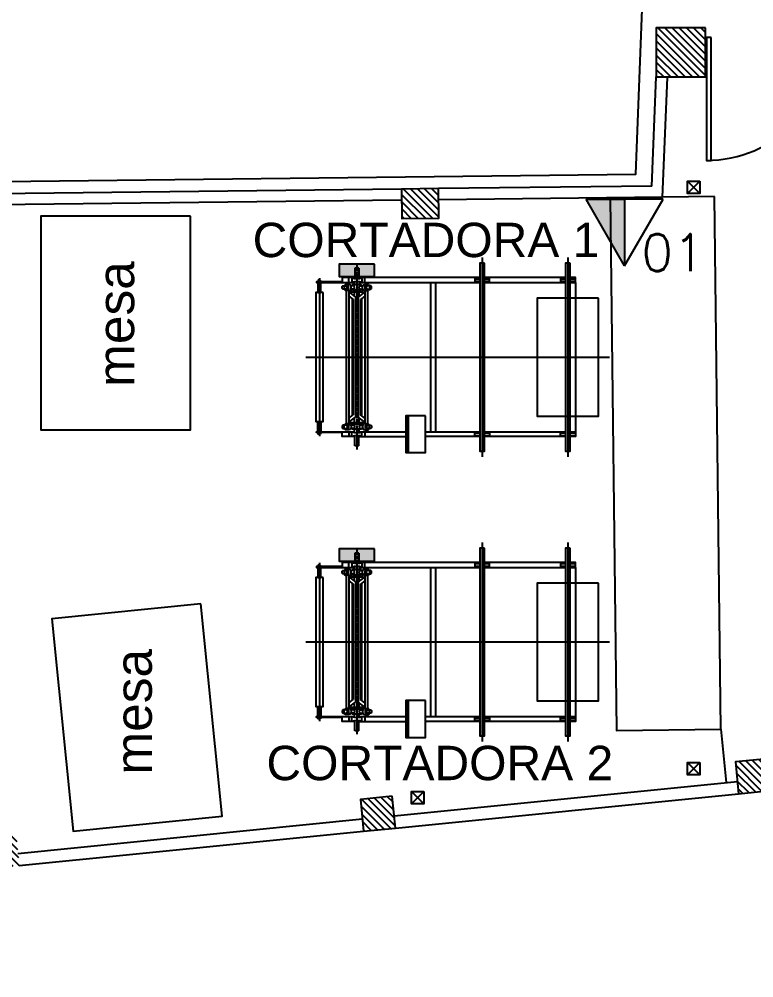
# Model space of a CAD drawing. Header units: millimetres. Extents: x -107 to 237943, y 136 to 168336.
# Drawn here: x 70594 to 76579, y 78680 to 86489 of the extents above; entities that cross this region are included whole.
import ezdxf

# ---------------------------------------------------------------- set-up
doc = ezdxf.new("R2010")
doc.units = ezdxf.units.MM
doc.linetypes.add('CENTER2', pattern=[28.575, 19.05, -3.175, 3.175, -3.175])
for name, color, linetype in [('edificios', 7, 'Continuous'), ('estructura metálica', 7, 'Continuous'), ('Extintores CO2', 1, 'Continuous'), ('Extintores pqs', 5, 'Continuous'), ('Hidrantes', 5, 'Continuous'), ('maquinaria', 7, 'Continuous'), ('mesas', 7, 'Continuous'), ('textos', 7, 'Continuous')]:
    doc.layers.add(name, color=color, linetype=linetype)
doc.layers.add('Línea Hidrante', color=1, linetype='Continuous', lineweight=60)
doc.styles.get("Standard").update_dxf_attribs({"font": 'romans.shx', "width": 0.87})
doc.styles.add('style1', font='arial.ttf')

# ---------------------------------------------------------------- blocks, each defined once
blk = doc.blocks.new('cortadora 1')
at = {"layer": 'maquinaria', "true_color": 0xff571f}
h = blk.add_hatch(color=20, dxfattribs=at)
h.dxf.hatch_style = 1
h.paths.add_polyline_path([(-1575, 757.5), (-1865, 757.5), (-1865, 657.5), (-1575, 657.5)])
at = {"layer": 'maquinaria', "linetype": 'CENTER2', "ltscale": 0.2}
for p, q in [((-700, 811), (-700, -811)), ((0, 811), (0, -811)), ((-2025, 644.2), (-2025, -644.2)), ((-2136.6, 0), (339.4, 0))]:
    blk.add_line(p, q, dxfattribs=at)
at = {"layer": 'maquinaria'}
for p, q in [((-1736, 723.5), (-1736, 640.7)), ((-1704, 723.5), (-1736, 723.5)), ((-1704, 723.5), (-1704, 640.7)), ((-1785, 607.5), (-1785, 647.5)), ((-1760, 647.5), (-1760, 607.5)), ((-1680, 647.5), (-1680, 607.5)), ((-1655, 607.5), (-1655, 647.5)), ((-760, 647.5), (-760, 607.5)), ((-760, 637.5), (-719, 637.5)), ((-681, 637.5), (-640, 637.5)), ((-60, 647.5), (-60, 607.5)), ((-60, 637.5), (-19, 637.5)), ((19, 637.5), (60, 637.5)), ((-1740, 613.6), (-1740, 587.5)), ((-1700, 613.6), (-1700, 587.5)), ((-1120, 607.5), (-1120, -607.5)), ((-1080, 607.5), (-1080, -607.5)), ((-760, 617.5), (-719, 617.5)), ((-681, 617.5), (-640, 617.5)), ((-60, 617.5), (-19, 617.5)), ((19, 617.5), (60, 617.5)), ((60, 607.5), (60, -607.5)), ((-1740, 496.2), (-1740, 531.5)), ((-1700, 496.2), (-1700, 531.5)), ((-1740, -531.5), (-1740, -496.2)), ((-1700, -531.5), (-1700, -496.2)), ((-1785, -607.5), (-1785, -647.5)), ((-1760, -647.5), (-1760, -607.5)), ((-1740, -613.6), (-1740, -587.5)), ((-1700, -613.6), (-1700, -587.5)), ((-1680, -647.5), (-1680, -607.5)), ((-1655, -607.5), (-1655, -647.5)), ((-760, -647.5), (-760, -607.5)), ((-760, -617.5), (-719, -617.5)), ((-681, -617.5), (-640, -617.5)), ((-60, -647.5), (-60, -607.5)), ((-60, -617.5), (-19, -617.5)), ((19, -617.5), (60, -617.5)), ((-1736, -723.5), (-1736, -640.7)), ((-1704, -723.5), (-1704, -640.7)), ((-760, -637.5), (-719, -637.5)), ((-681, -637.5), (-640, -637.5)), ((-60, -637.5), (-19, -637.5)), ((19, -637.5), (60, -637.5)), ((-1704, -723.5), (-1736, -723.5))]:
    blk.add_line(p, q, dxfattribs=at)
at = {"layer": 'maquinaria', "linetype": 'CENTER2'}
blk.add_line((-1720, 753), (-1720, -753), dxfattribs=at)
at = {"layer": 'maquinaria', "color": 40}
for p, q in [((-1831.2, 581.5), (-1807.2, 581.5)), ((-1807.2, 553.5), (-1831.2, 553.5)), ((-1784.4, 592.5), (-1807.2, 592.5)), ((-1748.4, 581.5), (-1768.6, 581.5)), ((-1748.4, 553.5), (-1768.6, 553.5)), ((-1691.6, 581.5), (-1671.4, 581.5)), ((-1691.6, 553.5), (-1671.4, 553.5)), ((-1655.6, 592.5), (-1632.8, 592.5)), ((-1608.8, 581.5), (-1632.8, 581.5)), ((-1632.8, 553.5), (-1608.8, 553.5)), ((-1784.4, 542.5), (-1807.2, 542.5)), ((-1807.2, 542.5), (-1807.2, -542.5)), ((-1784.4, 542.5), (-1784.4, -542.5)), ((-1784.4, 530.5), (-1731.3, 489.4)), ((-1784.4, 496.6), (-1749.6, 469.7)), ((-1756.8, 475.2), (-1756.8, -475.2)), ((-1749.6, 469.7), (-1749.6, -469.7)), ((-1731.3, 489.4), (-1731.3, -489.4)), ((-1655.6, 530.5), (-1708.7, 489.4)), ((-1708.7, 489.4), (-1708.7, -489.4)), ((-1655.6, 496.6), (-1690.4, 469.7)), ((-1690.4, 469.7), (-1690.4, -469.7)), ((-1683.2, 475.2), (-1683.2, -475.2)), ((-1655.6, 542.5), (-1632.8, 542.5)), ((-1655.6, 542.5), (-1655.6, -542.5)), ((-1632.8, 542.5), (-1632.8, -542.5)), ((-1784.4, -542.5), (-1807.2, -542.5)), ((-1784.4, -496.6), (-1749.6, -469.7)), ((-1784.4, -530.5), (-1731.3, -489.4)), ((-1655.6, -530.5), (-1708.7, -489.4)), ((-1655.6, -496.6), (-1690.4, -469.7)), ((-1655.6, -542.5), (-1632.8, -542.5)), ((-1807.2, -553.5), (-1831.2, -553.5)), ((-1831.2, -581.5), (-1807.2, -581.5)), ((-1784.4, -592.5), (-1807.2, -592.5)), ((-1748.4, -553.5), (-1768.6, -553.5)), ((-1748.4, -581.5), (-1768.6, -581.5)), ((-1691.6, -553.5), (-1671.4, -553.5)), ((-1691.6, -581.5), (-1671.4, -581.5)), ((-1655.6, -592.5), (-1632.8, -592.5)), ((-1632.8, -553.5), (-1608.8, -553.5)), ((-1608.8, -581.5), (-1632.8, -581.5))]:
    blk.add_line(p, q, dxfattribs=at)
at = {"layer": 'maquinaria', "color": 21}
for p, q in [((-1302, -777.5), (-1302, -477.5)), ((-1298, -777.5), (-1298, -477.5))]:
    blk.add_line(p, q, dxfattribs=at)
at = {"layer": 'maquinaria', "color": 20, "true_color": 0xff571f}
blk.add_lwpolyline([(-1575, 757.5), (-1865, 757.5), (-1865, 657.5), (-1575, 657.5)], close=True, dxfattribs=at)
at = {"layer": 'maquinaria'}
for points in [[(-681, 765), (-719, 765), (-719, -765), (-681, -765)], [(19, 765), (-19, 765), (-19, -765), (19, -765)], [(-2016, 626.5), (-2034, 626.5), (-2034, 614.5), (-2016, 614.5)], [(-1840, 614.5), (-2050, 614.5), (-2050, 607.5), (-1840, 607.5)], [(-2012.5, 607.5), (-2037.5, 607.5), (-2037.5, 525), (-2012.5, 525)], [(-1995, 525), (-2055, 525), (-2055, -525), (-1995, -525)], [(-2012.5, -607.5), (-2037.5, -607.5), (-2037.5, -525), (-2012.5, -525)], [(-1840, -614.5), (-2050, -614.5), (-2050, -607.5), (-1840, -607.5)], [(-2016, -626.5), (-2034, -626.5), (-2034, -614.5), (-2016, -614.5)]]:
    blk.add_lwpolyline(points, close=True, dxfattribs=at)
for points in [[(-1736, 647.5), (-1840, 647.5), (-1840, 607.5), (-1740, 607.5)], [(-719, 647.5), (-1704, 647.5)], [(-19, 647.5), (-681, 647.5)], [(-681, 607.5), (-640, 607.5), (-640, 647.5), (-681, 647.5)], [(19, 607.5), (60, 607.5), (60, 647.5), (19, 647.5)], [(-1700, 607.5), (-719, 607.5)], [(-681, 607.5), (-19, 607.5)], [(-1736, -647.5), (-1840, -647.5), (-1840, -607.5), (-1740, -607.5)], [(-1700, -607.5), (-1320, -607.5)], [(-1160, -607.5), (-719, -607.5)], [(-681, -607.5), (-19, -607.5)], [(-681, -607.5), (-640, -607.5), (-640, -647.5), (-681, -647.5)], [(19, -607.5), (60, -607.5), (60, -647.5), (19, -647.5)], [(-1704, -647.5), (-1320, -647.5)], [(-719, -647.5), (-1160, -647.5)], [(-19, -647.5), (-681, -647.5)]]:
    blk.add_lwpolyline(points, dxfattribs=at)
at = {"layer": 'maquinaria', "color": 40}
for points in [[(-1670, 547.5), (-1770, 547.5), (-1770, 531.5), (-1670, 531.5)], [(-1670, -547.5), (-1770, -547.5), (-1770, -531.5), (-1670, -531.5)]]:
    blk.add_lwpolyline(points, close=True, dxfattribs=at)
for points in [[(-1685, 581.5), (-1685, 587.5), (-1755, 587.5), (-1755, 581.5)], [(-1755, 553.5), (-1755, 547.5), (-1685, 547.5), (-1685, 553.5)], [(-1755, -553.5), (-1755, -547.5), (-1685, -547.5), (-1685, -553.5)], [(-1685, -581.5), (-1685, -587.5), (-1755, -587.5), (-1755, -581.5)]]:
    blk.add_lwpolyline(points, dxfattribs=at)
at = {"layer": 'maquinaria', "color": 4}
blk.add_lwpolyline([(250, 480), (-250, 480), (-250, -480), (250, -480)], close=True, dxfattribs=at)
at = {"layer": 'maquinaria', "color": 21}
blk.add_lwpolyline([(-1160, -477.5), (-1320, -477.5), (-1320, -777.5), (-1160, -777.5)], close=True, dxfattribs=at)
at = {"layer": 'maquinaria', "color": 40}
for centre in [(-1720, 539.5), (-1720, -539.5)]:
    blk.add_circle(centre, 4, dxfattribs=at)
at = {"layer": 'maquinaria'}
for centre, start, end in [((-1720, 742.4), 247.15322, 292.84678), ((-1720, 512.6), 67.15322, 112.84678), ((-1720, -512.6), 247.15322, 292.84678), ((-1720, -742.4), 67.15322, 112.84678)]:
    blk.add_arc(centre, 103, start, end, dxfattribs=at)
at = {"layer": 'maquinaria', "color": 40}
for centre, major_axis, start_param, end_param in [((-1807.2, 567.5), (0, -25), 5.306775, 10.40118), ((-1784.4, 567.5), (0, -25), 6.283185, 9.424778), ((-1655.6, -567.5), (0, 25), 6.283185, 9.424778), ((-1632.8, -567.5), (0, 25), 5.306775, 10.40118)]:
    blk.add_ellipse(centre, major_axis=major_axis, ratio=0.764888, start_param=start_param, end_param=end_param, dxfattribs=at)
at = {"layer": 'maquinaria', "color": 40, "extrusion": (0, 0, -1)}
for centre, major_axis, start_param, end_param in [((-1655.6, 567.5), (0, -25), 6.283185, 9.424778), ((-1632.8, 567.5), (0, -25), 5.306775, 10.40118), ((-1807.2, -567.5), (0, 25), 5.306775, 10.40118), ((-1784.4, -567.5), (0, 25), 6.283185, 9.424778)]:
    blk.add_ellipse(centre, major_axis=major_axis, ratio=0.764888, start_param=start_param, end_param=end_param, dxfattribs=at)
at = {"layer": 'maquinaria', "color": 40}
for points, knots in [([(-1831.2, 553.5), (-1830.4, 553.5), (-1829.5, 553.7), (-1827.9, 554.5), (-1827, 555.1), (-1825.5, 556.7), (-1824.9, 557.7), (-1823.7, 560), (-1823.3, 561.2), (-1822.6, 564), (-1822.4, 565.4), (-1822.3, 568.4), (-1822.5, 569.8), (-1822.9, 572.6), (-1823.3, 574), (-1824.4, 576.4), (-1825, 577.5), (-1826.4, 579.3), (-1827.2, 580), (-1828.8, 581), (-1829.7, 581.3), (-1831.3, 581.6), (-1832.2, 581.5), (-1833.9, 580.9), (-1834.7, 580.4), (-1836.3, 579), (-1837, 578.1), (-1838.2, 576), (-1838.8, 574.8), (-1839.6, 572.2), (-1839.8, 570.8), (-1840.1, 567.9), (-1840.1, 566.4), (-1839.7, 563.5), (-1839.4, 562.1), (-1838.5, 559.6), (-1837.9, 558.4), (-1836.6, 556.4), (-1835.9, 555.6), (-1834.3, 554.3), (-1833.5, 553.9), (-1832.1, 553.6), (-1831.7, 553.5), (-1831.2, 553.5)], [0, 0, 0, 0, 0.305682, 0.305682, 0.611365, 0.611365, 0.917047, 0.917047, 1.22273, 1.22273, 1.528412, 1.528412, 1.834095, 1.834095, 2.139777, 2.139777, 2.44546, 2.44546, 2.751142, 2.751142, 3.056824, 3.056824, 3.362507, 3.362507, 3.668189, 3.668189, 3.973872, 3.973872, 4.279554, 4.279554, 4.585237, 4.585237, 4.890919, 4.890919, 5.196601, 5.196601, 5.502284, 5.502284, 5.807966, 5.807966, 6.113649, 6.113649, 6.283185, 6.283185, 6.283185, 6.283185]), ([(-1807.2, 553.5), (-1806.4, 553.5), (-1805.5, 553.7), (-1803.8, 554.5), (-1803, 555.1), (-1801.5, 556.7), (-1800.9, 557.7), (-1799.7, 560), (-1799.3, 561.2), (-1798.6, 564), (-1798.4, 565.4), (-1798.3, 568.4), (-1798.4, 569.8), (-1798.9, 572.6), (-1799.3, 574), (-1800.4, 576.4), (-1801, 577.5), (-1802.4, 579.3), (-1803.2, 580), (-1804.8, 581), (-1805.7, 581.3), (-1806.7, 581.5), (-1807, 581.5), (-1807.2, 581.5)], [0, 0, 0, 0, 0.305682, 0.305682, 0.611365, 0.611365, 0.917047, 0.917047, 1.22273, 1.22273, 1.528412, 1.528412, 1.834095, 1.834095, 2.139777, 2.139777, 2.44546, 2.44546, 2.751142, 2.751142, 3.056824, 3.056824, 3.141783, 3.141783, 3.141783, 3.141783]), ([(-1748.4, 553.5), (-1747.6, 553.5), (-1746.7, 553.7), (-1745.1, 554.5), (-1744.3, 555.1), (-1742.8, 556.7), (-1742.1, 557.7), (-1741, 560), (-1740.5, 561.2), (-1739.8, 564), (-1739.7, 565.4), (-1739.6, 568.4), (-1739.7, 569.8), (-1740.2, 572.6), (-1740.6, 574), (-1741.6, 576.4), (-1742.2, 577.5), (-1743.6, 579.3), (-1744.4, 580), (-1746, 581), (-1746.9, 581.3), (-1748, 581.5), (-1748.2, 581.5), (-1748.4, 581.5)], [0, 0, 0, 0, 0.305682, 0.305682, 0.611365, 0.611365, 0.917047, 0.917047, 1.22273, 1.22273, 1.528412, 1.528412, 1.834095, 1.834095, 2.139777, 2.139777, 2.44546, 2.44546, 2.751142, 2.751142, 3.056824, 3.056824, 3.141983, 3.141983, 3.141983, 3.141983]), ([(-1691.6, 553.5), (-1692.4, 553.5), (-1693.3, 553.7), (-1694.9, 554.5), (-1695.7, 555.1), (-1697.2, 556.7), (-1697.9, 557.7), (-1699, 560), (-1699.5, 561.2), (-1700.2, 564), (-1700.3, 565.4), (-1700.4, 568.4), (-1700.3, 569.8), (-1699.8, 572.6), (-1699.4, 574), (-1698.4, 576.4), (-1697.8, 577.5), (-1696.4, 579.3), (-1695.6, 580), (-1694, 581), (-1693.1, 581.3), (-1692, 581.5), (-1691.8, 581.5), (-1691.6, 581.5)], [0, 0, 0, 0, 0.305682, 0.305682, 0.611365, 0.611365, 0.917047, 0.917047, 1.22273, 1.22273, 1.528412, 1.528412, 1.834095, 1.834095, 2.139777, 2.139777, 2.44546, 2.44546, 2.751142, 2.751142, 3.056824, 3.056824, 3.141983, 3.141983, 3.141983, 3.141983]), ([(-1632.8, 553.5), (-1633.6, 553.5), (-1634.5, 553.7), (-1636.2, 554.5), (-1637, 555.1), (-1638.5, 556.7), (-1639.1, 557.7), (-1640.3, 560), (-1640.7, 561.2), (-1641.4, 564), (-1641.6, 565.4), (-1641.7, 568.4), (-1641.6, 569.8), (-1641.1, 572.6), (-1640.7, 574), (-1639.6, 576.4), (-1639, 577.5), (-1637.6, 579.3), (-1636.8, 580), (-1635.2, 581), (-1634.3, 581.3), (-1633.3, 581.5), (-1633, 581.5), (-1632.8, 581.5)], [0, 0, 0, 0, 0.305682, 0.305682, 0.611365, 0.611365, 0.917047, 0.917047, 1.22273, 1.22273, 1.528412, 1.528412, 1.834095, 1.834095, 2.139777, 2.139777, 2.44546, 2.44546, 2.751142, 2.751142, 3.056824, 3.056824, 3.141783, 3.141783, 3.141783, 3.141783]), ([(-1608.8, 553.5), (-1609.6, 553.5), (-1610.5, 553.7), (-1612.1, 554.5), (-1613, 555.1), (-1614.5, 556.7), (-1615.1, 557.7), (-1616.3, 560), (-1616.7, 561.2), (-1617.4, 564), (-1617.6, 565.4), (-1617.7, 568.4), (-1617.5, 569.8), (-1617.1, 572.6), (-1616.7, 574), (-1615.6, 576.4), (-1615, 577.5), (-1613.6, 579.3), (-1612.8, 580), (-1611.2, 581), (-1610.3, 581.3), (-1608.7, 581.6), (-1607.8, 581.5), (-1606.1, 580.9), (-1605.3, 580.4), (-1603.7, 579), (-1603, 578.1), (-1601.8, 576), (-1601.2, 574.8), (-1600.4, 572.2), (-1600.2, 570.8), (-1599.9, 567.9), (-1599.9, 566.4), (-1600.3, 563.5), (-1600.6, 562.1), (-1601.5, 559.6), (-1602.1, 558.4), (-1603.4, 556.4), (-1604.1, 555.6), (-1605.7, 554.3), (-1606.5, 553.9), (-1607.9, 553.6), (-1608.3, 553.5), (-1608.8, 553.5)], [0, 0, 0, 0, 0.305682, 0.305682, 0.611365, 0.611365, 0.917047, 0.917047, 1.22273, 1.22273, 1.528412, 1.528412, 1.834095, 1.834095, 2.139777, 2.139777, 2.44546, 2.44546, 2.751142, 2.751142, 3.056824, 3.056824, 3.362507, 3.362507, 3.668189, 3.668189, 3.973872, 3.973872, 4.279554, 4.279554, 4.585237, 4.585237, 4.890919, 4.890919, 5.196601, 5.196601, 5.502284, 5.502284, 5.807966, 5.807966, 6.113649, 6.113649, 6.283185, 6.283185, 6.283185, 6.283185]), ([(-1831.2, -553.5), (-1830.4, -553.5), (-1829.5, -553.7), (-1827.9, -554.5), (-1827, -555.1), (-1825.5, -556.7), (-1824.9, -557.7), (-1823.7, -560), (-1823.3, -561.2), (-1822.6, -564), (-1822.4, -565.4), (-1822.3, -568.4), (-1822.5, -569.8), (-1822.9, -572.6), (-1823.3, -574), (-1824.4, -576.4), (-1825, -577.5), (-1826.4, -579.3), (-1827.2, -580), (-1828.8, -581), (-1829.7, -581.3), (-1831.3, -581.6), (-1832.2, -581.5), (-1833.9, -580.9), (-1834.7, -580.4), (-1836.3, -579), (-1837, -578.1), (-1838.2, -576), (-1838.8, -574.8), (-1839.6, -572.2), (-1839.8, -570.8), (-1840.1, -567.9), (-1840.1, -566.4), (-1839.7, -563.5), (-1839.4, -562.1), (-1838.5, -559.6), (-1837.9, -558.4), (-1836.6, -556.4), (-1835.9, -555.6), (-1834.3, -554.3), (-1833.5, -553.9), (-1832.1, -553.6), (-1831.7, -553.5), (-1831.2, -553.5)], [0, 0, 0, 0, 0.305682, 0.305682, 0.611365, 0.611365, 0.917047, 0.917047, 1.22273, 1.22273, 1.528412, 1.528412, 1.834095, 1.834095, 2.139777, 2.139777, 2.44546, 2.44546, 2.751142, 2.751142, 3.056824, 3.056824, 3.362507, 3.362507, 3.668189, 3.668189, 3.973872, 3.973872, 4.279554, 4.279554, 4.585237, 4.585237, 4.890919, 4.890919, 5.196601, 5.196601, 5.502284, 5.502284, 5.807966, 5.807966, 6.113649, 6.113649, 6.283185, 6.283185, 6.283185, 6.283185]), ([(-1807.2, -553.5), (-1806.4, -553.5), (-1805.5, -553.7), (-1803.8, -554.5), (-1803, -555.1), (-1801.5, -556.7), (-1800.9, -557.7), (-1799.7, -560), (-1799.3, -561.2), (-1798.6, -564), (-1798.4, -565.4), (-1798.3, -568.4), (-1798.4, -569.8), (-1798.9, -572.6), (-1799.3, -574), (-1800.4, -576.4), (-1801, -577.5), (-1802.4, -579.3), (-1803.2, -580), (-1804.8, -581), (-1805.7, -581.3), (-1806.7, -581.5), (-1807, -581.5), (-1807.2, -581.5)], [0, 0, 0, 0, 0.305682, 0.305682, 0.611365, 0.611365, 0.917047, 0.917047, 1.22273, 1.22273, 1.528412, 1.528412, 1.834095, 1.834095, 2.139777, 2.139777, 2.44546, 2.44546, 2.751142, 2.751142, 3.056824, 3.056824, 3.141783, 3.141783, 3.141783, 3.141783]), ([(-1748.4, -553.5), (-1747.6, -553.5), (-1746.7, -553.7), (-1745.1, -554.5), (-1744.3, -555.1), (-1742.8, -556.7), (-1742.1, -557.7), (-1741, -560), (-1740.5, -561.2), (-1739.8, -564), (-1739.7, -565.4), (-1739.6, -568.4), (-1739.7, -569.8), (-1740.2, -572.6), (-1740.6, -574), (-1741.6, -576.4), (-1742.2, -577.5), (-1743.6, -579.3), (-1744.4, -580), (-1746, -581), (-1746.9, -581.3), (-1748, -581.5), (-1748.2, -581.5), (-1748.4, -581.5)], [0, 0, 0, 0, 0.305682, 0.305682, 0.611365, 0.611365, 0.917047, 0.917047, 1.22273, 1.22273, 1.528412, 1.528412, 1.834095, 1.834095, 2.139777, 2.139777, 2.44546, 2.44546, 2.751142, 2.751142, 3.056824, 3.056824, 3.141983, 3.141983, 3.141983, 3.141983]), ([(-1691.6, -553.5), (-1692.4, -553.5), (-1693.3, -553.7), (-1694.9, -554.5), (-1695.7, -555.1), (-1697.2, -556.7), (-1697.9, -557.7), (-1699, -560), (-1699.5, -561.2), (-1700.2, -564), (-1700.3, -565.4), (-1700.4, -568.4), (-1700.3, -569.8), (-1699.8, -572.6), (-1699.4, -574), (-1698.4, -576.4), (-1697.8, -577.5), (-1696.4, -579.3), (-1695.6, -580), (-1694, -581), (-1693.1, -581.3), (-1692, -581.5), (-1691.8, -581.5), (-1691.6, -581.5)], [0, 0, 0, 0, 0.305682, 0.305682, 0.611365, 0.611365, 0.917047, 0.917047, 1.22273, 1.22273, 1.528412, 1.528412, 1.834095, 1.834095, 2.139777, 2.139777, 2.44546, 2.44546, 2.751142, 2.751142, 3.056824, 3.056824, 3.141983, 3.141983, 3.141983, 3.141983]), ([(-1632.8, -553.5), (-1633.6, -553.5), (-1634.5, -553.7), (-1636.2, -554.5), (-1637, -555.1), (-1638.5, -556.7), (-1639.1, -557.7), (-1640.3, -560), (-1640.7, -561.2), (-1641.4, -564), (-1641.6, -565.4), (-1641.7, -568.4), (-1641.6, -569.8), (-1641.1, -572.6), (-1640.7, -574), (-1639.6, -576.4), (-1639, -577.5), (-1637.6, -579.3), (-1636.8, -580), (-1635.2, -581), (-1634.3, -581.3), (-1633.3, -581.5), (-1633, -581.5), (-1632.8, -581.5)], [0, 0, 0, 0, 0.305682, 0.305682, 0.611365, 0.611365, 0.917047, 0.917047, 1.22273, 1.22273, 1.528412, 1.528412, 1.834095, 1.834095, 2.139777, 2.139777, 2.44546, 2.44546, 2.751142, 2.751142, 3.056824, 3.056824, 3.141783, 3.141783, 3.141783, 3.141783]), ([(-1608.8, -553.5), (-1609.6, -553.5), (-1610.5, -553.7), (-1612.1, -554.5), (-1613, -555.1), (-1614.5, -556.7), (-1615.1, -557.7), (-1616.3, -560), (-1616.7, -561.2), (-1617.4, -564), (-1617.6, -565.4), (-1617.7, -568.4), (-1617.5, -569.8), (-1617.1, -572.6), (-1616.7, -574), (-1615.6, -576.4), (-1615, -577.5), (-1613.6, -579.3), (-1612.8, -580), (-1611.2, -581), (-1610.3, -581.3), (-1608.7, -581.6), (-1607.8, -581.5), (-1606.1, -580.9), (-1605.3, -580.4), (-1603.7, -579), (-1603, -578.1), (-1601.8, -576), (-1601.2, -574.8), (-1600.4, -572.2), (-1600.2, -570.8), (-1599.9, -567.9), (-1599.9, -566.4), (-1600.3, -563.5), (-1600.6, -562.1), (-1601.5, -559.6), (-1602.1, -558.4), (-1603.4, -556.4), (-1604.1, -555.6), (-1605.7, -554.3), (-1606.5, -553.9), (-1607.9, -553.6), (-1608.3, -553.5), (-1608.8, -553.5)], [0, 0, 0, 0, 0.305682, 0.305682, 0.611365, 0.611365, 0.917047, 0.917047, 1.22273, 1.22273, 1.528412, 1.528412, 1.834095, 1.834095, 2.139777, 2.139777, 2.44546, 2.44546, 2.751142, 2.751142, 3.056824, 3.056824, 3.362507, 3.362507, 3.668189, 3.668189, 3.973872, 3.973872, 4.279554, 4.279554, 4.585237, 4.585237, 4.890919, 4.890919, 5.196601, 5.196601, 5.502284, 5.502284, 5.807966, 5.807966, 6.113649, 6.113649, 6.283185, 6.283185, 6.283185, 6.283185])]:
    blk.add_open_spline(points, degree=3, knots=knots, dxfattribs=at)
for points in [[(-1807.2, 553.5), (-1807.2, 553.5), (-1807.2, 553.5), (-1807.2, 553.5)], [(-1632.8, 553.5), (-1632.8, 553.5), (-1632.8, 553.5), (-1632.8, 553.5)], [(-1807.2, -553.5), (-1807.2, -553.5), (-1807.2, -553.5), (-1807.2, -553.5)], [(-1632.8, -553.5), (-1632.8, -553.5), (-1632.8, -553.5), (-1632.8, -553.5)]]:
    blk.add_open_spline(points, degree=3, dxfattribs=at)
blk = doc.blocks.new('cortadora 2')
at = {"layer": 'maquinaria', "true_color": 0xff571f}
h = blk.add_hatch(color=20, dxfattribs=at)
h.dxf.hatch_style = 1
h.paths.add_polyline_path([(-1575, 757.5), (-1865, 757.5), (-1865, 657.5), (-1575, 657.5)])
at = {"layer": 'maquinaria', "linetype": 'CENTER2', "ltscale": 0.2}
for p, q in [((-700, 811), (-700, -811)), ((0, 811), (0, -811)), ((-2025, 644.2), (-2025, -644.2)), ((-2136.6, 0), (339.4, 0))]:
    blk.add_line(p, q, dxfattribs=at)
at = {"layer": 'maquinaria'}
for p, q in [((-1736, 723.5), (-1736, 640.7)), ((-1704, 723.5), (-1736, 723.5)), ((-1704, 723.5), (-1704, 640.7)), ((-1785, 607.5), (-1785, 647.5)), ((-1760, 647.5), (-1760, 607.5)), ((-1680, 647.5), (-1680, 607.5)), ((-1655, 607.5), (-1655, 647.5)), ((-760, 647.5), (-760, 607.5)), ((-760, 637.5), (-719, 637.5)), ((-681, 637.5), (-640, 637.5)), ((-60, 647.5), (-60, 607.5)), ((-60, 637.5), (-19, 637.5)), ((19, 637.5), (60, 637.5)), ((-1740, 613.6), (-1740, 587.5)), ((-1700, 613.6), (-1700, 587.5)), ((-1120, 607.5), (-1120, -607.5)), ((-1080, 607.5), (-1080, -607.5)), ((-760, 617.5), (-719, 617.5)), ((-681, 617.5), (-640, 617.5)), ((-60, 617.5), (-19, 617.5)), ((19, 617.5), (60, 617.5)), ((60, 607.5), (60, -607.5)), ((-1740, 496.2), (-1740, 531.5)), ((-1700, 496.2), (-1700, 531.5)), ((-1740, -531.5), (-1740, -496.2)), ((-1700, -531.5), (-1700, -496.2)), ((-1785, -607.5), (-1785, -647.5)), ((-1760, -647.5), (-1760, -607.5)), ((-1740, -613.6), (-1740, -587.5)), ((-1700, -613.6), (-1700, -587.5)), ((-1680, -647.5), (-1680, -607.5)), ((-1655, -607.5), (-1655, -647.5)), ((-760, -647.5), (-760, -607.5)), ((-760, -617.5), (-719, -617.5)), ((-681, -617.5), (-640, -617.5)), ((-60, -647.5), (-60, -607.5)), ((-60, -617.5), (-19, -617.5)), ((19, -617.5), (60, -617.5)), ((-1736, -723.5), (-1736, -640.7)), ((-1704, -723.5), (-1704, -640.7)), ((-760, -637.5), (-719, -637.5)), ((-681, -637.5), (-640, -637.5)), ((-60, -637.5), (-19, -637.5)), ((19, -637.5), (60, -637.5)), ((-1704, -723.5), (-1736, -723.5))]:
    blk.add_line(p, q, dxfattribs=at)
at = {"layer": 'maquinaria', "linetype": 'CENTER2'}
blk.add_line((-1720, 753), (-1720, -753), dxfattribs=at)
at = {"layer": 'maquinaria', "color": 40}
for p, q in [((-1831.2, 581.5), (-1807.2, 581.5)), ((-1807.2, 553.5), (-1831.2, 553.5)), ((-1784.4, 592.5), (-1807.2, 592.5)), ((-1748.4, 581.5), (-1768.6, 581.5)), ((-1748.4, 553.5), (-1768.6, 553.5)), ((-1691.6, 581.5), (-1671.4, 581.5)), ((-1691.6, 553.5), (-1671.4, 553.5)), ((-1655.6, 592.5), (-1632.8, 592.5)), ((-1608.8, 581.5), (-1632.8, 581.5)), ((-1632.8, 553.5), (-1608.8, 553.5)), ((-1807.2, 542.5), (-1807.2, -542.5)), ((-1784.4, 542.5), (-1807.2, 542.5)), ((-1784.4, 542.5), (-1784.4, -542.5)), ((-1784.4, 530.5), (-1731.3, 489.4)), ((-1784.4, 496.6), (-1749.6, 469.7)), ((-1756.8, 475.2), (-1756.8, -475.2)), ((-1749.6, 469.7), (-1749.6, -469.7)), ((-1731.3, 489.4), (-1731.3, -489.4)), ((-1655.6, 530.5), (-1708.7, 489.4)), ((-1708.7, 489.4), (-1708.7, -489.4)), ((-1655.6, 496.6), (-1690.4, 469.7)), ((-1690.4, 469.7), (-1690.4, -469.7)), ((-1683.2, 475.2), (-1683.2, -475.2)), ((-1655.6, 542.5), (-1655.6, -542.5)), ((-1655.6, 542.5), (-1632.8, 542.5)), ((-1632.8, 542.5), (-1632.8, -542.5)), ((-1784.4, -542.5), (-1807.2, -542.5)), ((-1784.4, -496.6), (-1749.6, -469.7)), ((-1784.4, -530.5), (-1731.3, -489.4)), ((-1655.6, -530.5), (-1708.7, -489.4)), ((-1655.6, -496.6), (-1690.4, -469.7)), ((-1655.6, -542.5), (-1632.8, -542.5)), ((-1807.2, -553.5), (-1831.2, -553.5)), ((-1831.2, -581.5), (-1807.2, -581.5)), ((-1784.4, -592.5), (-1807.2, -592.5)), ((-1748.4, -553.5), (-1768.6, -553.5)), ((-1748.4, -581.5), (-1768.6, -581.5)), ((-1691.6, -553.5), (-1671.4, -553.5)), ((-1691.6, -581.5), (-1671.4, -581.5)), ((-1655.6, -592.5), (-1632.8, -592.5)), ((-1632.8, -553.5), (-1608.8, -553.5)), ((-1608.8, -581.5), (-1632.8, -581.5))]:
    blk.add_line(p, q, dxfattribs=at)
at = {"layer": 'maquinaria', "color": 21}
for p, q in [((-1302, -777.5), (-1302, -477.5)), ((-1298, -777.5), (-1298, -477.5))]:
    blk.add_line(p, q, dxfattribs=at)
at = {"layer": 'maquinaria', "color": 20, "true_color": 0xff571f}
blk.add_lwpolyline([(-1575, 757.5), (-1865, 757.5), (-1865, 657.5), (-1575, 657.5)], close=True, dxfattribs=at)
at = {"layer": 'maquinaria'}
for points in [[(-681, 765), (-719, 765), (-719, -765), (-681, -765)], [(19, 765), (-19, 765), (-19, -765), (19, -765)], [(-2016, 626.5), (-2034, 626.5), (-2034, 614.5), (-2016, 614.5)], [(-1840, 614.5), (-2050, 614.5), (-2050, 607.5), (-1840, 607.5)], [(-2012.5, 607.5), (-2037.5, 607.5), (-2037.5, 525), (-2012.5, 525)], [(-1995, 525), (-2055, 525), (-2055, -525), (-1995, -525)], [(-2012.5, -607.5), (-2037.5, -607.5), (-2037.5, -525), (-2012.5, -525)], [(-1840, -614.5), (-2050, -614.5), (-2050, -607.5), (-1840, -607.5)], [(-2016, -626.5), (-2034, -626.5), (-2034, -614.5), (-2016, -614.5)]]:
    blk.add_lwpolyline(points, close=True, dxfattribs=at)
for points in [[(-1736, 647.5), (-1840, 647.5), (-1840, 607.5), (-1740, 607.5)], [(-719, 647.5), (-1704, 647.5)], [(-19, 647.5), (-681, 647.5)], [(-681, 607.5), (-640, 607.5), (-640, 647.5), (-681, 647.5)], [(19, 607.5), (60, 607.5), (60, 647.5), (19, 647.5)], [(-1700, 607.5), (-719, 607.5)], [(-681, 607.5), (-19, 607.5)], [(-1736, -647.5), (-1840, -647.5), (-1840, -607.5), (-1740, -607.5)], [(-1700, -607.5), (-1320, -607.5)], [(-1160, -607.5), (-719, -607.5)], [(-681, -607.5), (-19, -607.5)], [(-681, -607.5), (-640, -607.5), (-640, -647.5), (-681, -647.5)], [(19, -607.5), (60, -607.5), (60, -647.5), (19, -647.5)], [(-1704, -647.5), (-1320, -647.5)], [(-719, -647.5), (-1160, -647.5)], [(-19, -647.5), (-681, -647.5)]]:
    blk.add_lwpolyline(points, dxfattribs=at)
at = {"layer": 'maquinaria', "color": 40}
for points in [[(-1670, 547.5), (-1770, 547.5), (-1770, 531.5), (-1670, 531.5)], [(-1670, -547.5), (-1770, -547.5), (-1770, -531.5), (-1670, -531.5)]]:
    blk.add_lwpolyline(points, close=True, dxfattribs=at)
for points in [[(-1685, 581.5), (-1685, 587.5), (-1755, 587.5), (-1755, 581.5)], [(-1755, 553.5), (-1755, 547.5), (-1685, 547.5), (-1685, 553.5)], [(-1755, -553.5), (-1755, -547.5), (-1685, -547.5), (-1685, -553.5)], [(-1685, -581.5), (-1685, -587.5), (-1755, -587.5), (-1755, -581.5)]]:
    blk.add_lwpolyline(points, dxfattribs=at)
at = {"layer": 'maquinaria', "color": 4}
blk.add_lwpolyline([(250, 480), (-250, 480), (-250, -480), (250, -480)], close=True, dxfattribs=at)
at = {"layer": 'maquinaria', "color": 21}
blk.add_lwpolyline([(-1160, -477.5), (-1320, -477.5), (-1320, -777.5), (-1160, -777.5)], close=True, dxfattribs=at)
at = {"layer": 'maquinaria', "color": 40}
for centre in [(-1720, 539.5), (-1720, -539.5)]:
    blk.add_circle(centre, 4, dxfattribs=at)
at = {"layer": 'maquinaria'}
for centre, start, end in [((-1720, 742.4), 247.15322, 292.84678), ((-1720, 512.6), 67.15322, 112.84678), ((-1720, -512.6), 247.15322, 292.84678), ((-1720, -742.4), 67.15322, 112.84678)]:
    blk.add_arc(centre, 103, start, end, dxfattribs=at)
at = {"layer": 'maquinaria', "color": 40}
for centre, major_axis, start_param, end_param in [((-1807.2, 567.5), (0, -25), 5.306775, 10.40118), ((-1784.4, 567.5), (0, -25), 6.283185, 9.424778), ((-1655.6, -567.5), (0, 25), 6.283185, 9.424778), ((-1632.8, -567.5), (0, 25), 5.306775, 10.40118)]:
    blk.add_ellipse(centre, major_axis=major_axis, ratio=0.764888, start_param=start_param, end_param=end_param, dxfattribs=at)
at = {"layer": 'maquinaria', "color": 40, "extrusion": (0, 0, -1)}
for centre, major_axis, start_param, end_param in [((-1655.6, 567.5), (0, -25), 6.283185, 9.424778), ((-1632.8, 567.5), (0, -25), 5.306775, 10.40118), ((-1807.2, -567.5), (0, 25), 5.306775, 10.40118), ((-1784.4, -567.5), (0, 25), 6.283185, 9.424778)]:
    blk.add_ellipse(centre, major_axis=major_axis, ratio=0.764888, start_param=start_param, end_param=end_param, dxfattribs=at)
at = {"layer": 'maquinaria', "color": 40}
for points, knots in [([(-1831.2, 553.5), (-1830.4, 553.5), (-1829.5, 553.7), (-1827.9, 554.5), (-1827, 555.1), (-1825.5, 556.7), (-1824.9, 557.7), (-1823.7, 560), (-1823.3, 561.2), (-1822.6, 564), (-1822.4, 565.4), (-1822.3, 568.4), (-1822.5, 569.8), (-1822.9, 572.6), (-1823.3, 574), (-1824.4, 576.4), (-1825, 577.5), (-1826.4, 579.3), (-1827.2, 580), (-1828.8, 581), (-1829.7, 581.3), (-1831.3, 581.6), (-1832.2, 581.5), (-1833.9, 580.9), (-1834.7, 580.4), (-1836.3, 579), (-1837, 578.1), (-1838.2, 576), (-1838.8, 574.8), (-1839.6, 572.2), (-1839.8, 570.8), (-1840.1, 567.9), (-1840.1, 566.4), (-1839.7, 563.5), (-1839.4, 562.1), (-1838.5, 559.6), (-1837.9, 558.4), (-1836.6, 556.4), (-1835.9, 555.6), (-1834.3, 554.3), (-1833.5, 553.9), (-1832.1, 553.6), (-1831.7, 553.5), (-1831.2, 553.5)], [0, 0, 0, 0, 0.305682, 0.305682, 0.611365, 0.611365, 0.917047, 0.917047, 1.22273, 1.22273, 1.528412, 1.528412, 1.834095, 1.834095, 2.139777, 2.139777, 2.44546, 2.44546, 2.751142, 2.751142, 3.056824, 3.056824, 3.362507, 3.362507, 3.668189, 3.668189, 3.973872, 3.973872, 4.279554, 4.279554, 4.585237, 4.585237, 4.890919, 4.890919, 5.196601, 5.196601, 5.502284, 5.502284, 5.807966, 5.807966, 6.113649, 6.113649, 6.283185, 6.283185, 6.283185, 6.283185]), ([(-1807.2, 553.5), (-1806.4, 553.5), (-1805.5, 553.7), (-1803.8, 554.5), (-1803, 555.1), (-1801.5, 556.7), (-1800.9, 557.7), (-1799.7, 560), (-1799.3, 561.2), (-1798.6, 564), (-1798.4, 565.4), (-1798.3, 568.4), (-1798.4, 569.8), (-1798.9, 572.6), (-1799.3, 574), (-1800.4, 576.4), (-1801, 577.5), (-1802.4, 579.3), (-1803.2, 580), (-1804.8, 581), (-1805.7, 581.3), (-1806.7, 581.5), (-1807, 581.5), (-1807.2, 581.5)], [0, 0, 0, 0, 0.305682, 0.305682, 0.611365, 0.611365, 0.917047, 0.917047, 1.22273, 1.22273, 1.528412, 1.528412, 1.834095, 1.834095, 2.139777, 2.139777, 2.44546, 2.44546, 2.751142, 2.751142, 3.056824, 3.056824, 3.141783, 3.141783, 3.141783, 3.141783]), ([(-1748.4, 553.5), (-1747.6, 553.5), (-1746.7, 553.7), (-1745.1, 554.5), (-1744.3, 555.1), (-1742.8, 556.7), (-1742.1, 557.7), (-1741, 560), (-1740.5, 561.2), (-1739.8, 564), (-1739.7, 565.4), (-1739.6, 568.4), (-1739.7, 569.8), (-1740.2, 572.6), (-1740.6, 574), (-1741.6, 576.4), (-1742.2, 577.5), (-1743.6, 579.3), (-1744.4, 580), (-1746, 581), (-1746.9, 581.3), (-1748, 581.5), (-1748.2, 581.5), (-1748.4, 581.5)], [0, 0, 0, 0, 0.305682, 0.305682, 0.611365, 0.611365, 0.917047, 0.917047, 1.22273, 1.22273, 1.528412, 1.528412, 1.834095, 1.834095, 2.139777, 2.139777, 2.44546, 2.44546, 2.751142, 2.751142, 3.056824, 3.056824, 3.141983, 3.141983, 3.141983, 3.141983]), ([(-1691.6, 553.5), (-1692.4, 553.5), (-1693.3, 553.7), (-1694.9, 554.5), (-1695.7, 555.1), (-1697.2, 556.7), (-1697.9, 557.7), (-1699, 560), (-1699.5, 561.2), (-1700.2, 564), (-1700.3, 565.4), (-1700.4, 568.4), (-1700.3, 569.8), (-1699.8, 572.6), (-1699.4, 574), (-1698.4, 576.4), (-1697.8, 577.5), (-1696.4, 579.3), (-1695.6, 580), (-1694, 581), (-1693.1, 581.3), (-1692, 581.5), (-1691.8, 581.5), (-1691.6, 581.5)], [0, 0, 0, 0, 0.305682, 0.305682, 0.611365, 0.611365, 0.917047, 0.917047, 1.22273, 1.22273, 1.528412, 1.528412, 1.834095, 1.834095, 2.139777, 2.139777, 2.44546, 2.44546, 2.751142, 2.751142, 3.056824, 3.056824, 3.141983, 3.141983, 3.141983, 3.141983]), ([(-1632.8, 553.5), (-1633.6, 553.5), (-1634.5, 553.7), (-1636.2, 554.5), (-1637, 555.1), (-1638.5, 556.7), (-1639.1, 557.7), (-1640.3, 560), (-1640.7, 561.2), (-1641.4, 564), (-1641.6, 565.4), (-1641.7, 568.4), (-1641.6, 569.8), (-1641.1, 572.6), (-1640.7, 574), (-1639.6, 576.4), (-1639, 577.5), (-1637.6, 579.3), (-1636.8, 580), (-1635.2, 581), (-1634.3, 581.3), (-1633.3, 581.5), (-1633, 581.5), (-1632.8, 581.5)], [0, 0, 0, 0, 0.305682, 0.305682, 0.611365, 0.611365, 0.917047, 0.917047, 1.22273, 1.22273, 1.528412, 1.528412, 1.834095, 1.834095, 2.139777, 2.139777, 2.44546, 2.44546, 2.751142, 2.751142, 3.056824, 3.056824, 3.141783, 3.141783, 3.141783, 3.141783]), ([(-1608.8, 553.5), (-1609.6, 553.5), (-1610.5, 553.7), (-1612.1, 554.5), (-1613, 555.1), (-1614.5, 556.7), (-1615.1, 557.7), (-1616.3, 560), (-1616.7, 561.2), (-1617.4, 564), (-1617.6, 565.4), (-1617.7, 568.4), (-1617.5, 569.8), (-1617.1, 572.6), (-1616.7, 574), (-1615.6, 576.4), (-1615, 577.5), (-1613.6, 579.3), (-1612.8, 580), (-1611.2, 581), (-1610.3, 581.3), (-1608.7, 581.6), (-1607.8, 581.5), (-1606.1, 580.9), (-1605.3, 580.4), (-1603.7, 579), (-1603, 578.1), (-1601.8, 576), (-1601.2, 574.8), (-1600.4, 572.2), (-1600.2, 570.8), (-1599.9, 567.9), (-1599.9, 566.4), (-1600.3, 563.5), (-1600.6, 562.1), (-1601.5, 559.6), (-1602.1, 558.4), (-1603.4, 556.4), (-1604.1, 555.6), (-1605.7, 554.3), (-1606.5, 553.9), (-1607.9, 553.6), (-1608.3, 553.5), (-1608.8, 553.5)], [0, 0, 0, 0, 0.305682, 0.305682, 0.611365, 0.611365, 0.917047, 0.917047, 1.22273, 1.22273, 1.528412, 1.528412, 1.834095, 1.834095, 2.139777, 2.139777, 2.44546, 2.44546, 2.751142, 2.751142, 3.056824, 3.056824, 3.362507, 3.362507, 3.668189, 3.668189, 3.973872, 3.973872, 4.279554, 4.279554, 4.585237, 4.585237, 4.890919, 4.890919, 5.196601, 5.196601, 5.502284, 5.502284, 5.807966, 5.807966, 6.113649, 6.113649, 6.283185, 6.283185, 6.283185, 6.283185]), ([(-1831.2, -553.5), (-1830.4, -553.5), (-1829.5, -553.7), (-1827.9, -554.5), (-1827, -555.1), (-1825.5, -556.7), (-1824.9, -557.7), (-1823.7, -560), (-1823.3, -561.2), (-1822.6, -564), (-1822.4, -565.4), (-1822.3, -568.4), (-1822.5, -569.8), (-1822.9, -572.6), (-1823.3, -574), (-1824.4, -576.4), (-1825, -577.5), (-1826.4, -579.3), (-1827.2, -580), (-1828.8, -581), (-1829.7, -581.3), (-1831.3, -581.6), (-1832.2, -581.5), (-1833.9, -580.9), (-1834.7, -580.4), (-1836.3, -579), (-1837, -578.1), (-1838.2, -576), (-1838.8, -574.8), (-1839.6, -572.2), (-1839.8, -570.8), (-1840.1, -567.9), (-1840.1, -566.4), (-1839.7, -563.5), (-1839.4, -562.1), (-1838.5, -559.6), (-1837.9, -558.4), (-1836.6, -556.4), (-1835.9, -555.6), (-1834.3, -554.3), (-1833.5, -553.9), (-1832.1, -553.6), (-1831.7, -553.5), (-1831.2, -553.5)], [0, 0, 0, 0, 0.305682, 0.305682, 0.611365, 0.611365, 0.917047, 0.917047, 1.22273, 1.22273, 1.528412, 1.528412, 1.834095, 1.834095, 2.139777, 2.139777, 2.44546, 2.44546, 2.751142, 2.751142, 3.056824, 3.056824, 3.362507, 3.362507, 3.668189, 3.668189, 3.973872, 3.973872, 4.279554, 4.279554, 4.585237, 4.585237, 4.890919, 4.890919, 5.196601, 5.196601, 5.502284, 5.502284, 5.807966, 5.807966, 6.113649, 6.113649, 6.283185, 6.283185, 6.283185, 6.283185]), ([(-1807.2, -553.5), (-1806.4, -553.5), (-1805.5, -553.7), (-1803.8, -554.5), (-1803, -555.1), (-1801.5, -556.7), (-1800.9, -557.7), (-1799.7, -560), (-1799.3, -561.2), (-1798.6, -564), (-1798.4, -565.4), (-1798.3, -568.4), (-1798.4, -569.8), (-1798.9, -572.6), (-1799.3, -574), (-1800.4, -576.4), (-1801, -577.5), (-1802.4, -579.3), (-1803.2, -580), (-1804.8, -581), (-1805.7, -581.3), (-1806.7, -581.5), (-1807, -581.5), (-1807.2, -581.5)], [0, 0, 0, 0, 0.305682, 0.305682, 0.611365, 0.611365, 0.917047, 0.917047, 1.22273, 1.22273, 1.528412, 1.528412, 1.834095, 1.834095, 2.139777, 2.139777, 2.44546, 2.44546, 2.751142, 2.751142, 3.056824, 3.056824, 3.141783, 3.141783, 3.141783, 3.141783]), ([(-1748.4, -553.5), (-1747.6, -553.5), (-1746.7, -553.7), (-1745.1, -554.5), (-1744.3, -555.1), (-1742.8, -556.7), (-1742.1, -557.7), (-1741, -560), (-1740.5, -561.2), (-1739.8, -564), (-1739.7, -565.4), (-1739.6, -568.4), (-1739.7, -569.8), (-1740.2, -572.6), (-1740.6, -574), (-1741.6, -576.4), (-1742.2, -577.5), (-1743.6, -579.3), (-1744.4, -580), (-1746, -581), (-1746.9, -581.3), (-1748, -581.5), (-1748.2, -581.5), (-1748.4, -581.5)], [0, 0, 0, 0, 0.305682, 0.305682, 0.611365, 0.611365, 0.917047, 0.917047, 1.22273, 1.22273, 1.528412, 1.528412, 1.834095, 1.834095, 2.139777, 2.139777, 2.44546, 2.44546, 2.751142, 2.751142, 3.056824, 3.056824, 3.141983, 3.141983, 3.141983, 3.141983]), ([(-1691.6, -553.5), (-1692.4, -553.5), (-1693.3, -553.7), (-1694.9, -554.5), (-1695.7, -555.1), (-1697.2, -556.7), (-1697.9, -557.7), (-1699, -560), (-1699.5, -561.2), (-1700.2, -564), (-1700.3, -565.4), (-1700.4, -568.4), (-1700.3, -569.8), (-1699.8, -572.6), (-1699.4, -574), (-1698.4, -576.4), (-1697.8, -577.5), (-1696.4, -579.3), (-1695.6, -580), (-1694, -581), (-1693.1, -581.3), (-1692, -581.5), (-1691.8, -581.5), (-1691.6, -581.5)], [0, 0, 0, 0, 0.305682, 0.305682, 0.611365, 0.611365, 0.917047, 0.917047, 1.22273, 1.22273, 1.528412, 1.528412, 1.834095, 1.834095, 2.139777, 2.139777, 2.44546, 2.44546, 2.751142, 2.751142, 3.056824, 3.056824, 3.141983, 3.141983, 3.141983, 3.141983]), ([(-1632.8, -553.5), (-1633.6, -553.5), (-1634.5, -553.7), (-1636.2, -554.5), (-1637, -555.1), (-1638.5, -556.7), (-1639.1, -557.7), (-1640.3, -560), (-1640.7, -561.2), (-1641.4, -564), (-1641.6, -565.4), (-1641.7, -568.4), (-1641.6, -569.8), (-1641.1, -572.6), (-1640.7, -574), (-1639.6, -576.4), (-1639, -577.5), (-1637.6, -579.3), (-1636.8, -580), (-1635.2, -581), (-1634.3, -581.3), (-1633.3, -581.5), (-1633, -581.5), (-1632.8, -581.5)], [0, 0, 0, 0, 0.305682, 0.305682, 0.611365, 0.611365, 0.917047, 0.917047, 1.22273, 1.22273, 1.528412, 1.528412, 1.834095, 1.834095, 2.139777, 2.139777, 2.44546, 2.44546, 2.751142, 2.751142, 3.056824, 3.056824, 3.141783, 3.141783, 3.141783, 3.141783]), ([(-1608.8, -553.5), (-1609.6, -553.5), (-1610.5, -553.7), (-1612.1, -554.5), (-1613, -555.1), (-1614.5, -556.7), (-1615.1, -557.7), (-1616.3, -560), (-1616.7, -561.2), (-1617.4, -564), (-1617.6, -565.4), (-1617.7, -568.4), (-1617.5, -569.8), (-1617.1, -572.6), (-1616.7, -574), (-1615.6, -576.4), (-1615, -577.5), (-1613.6, -579.3), (-1612.8, -580), (-1611.2, -581), (-1610.3, -581.3), (-1608.7, -581.6), (-1607.8, -581.5), (-1606.1, -580.9), (-1605.3, -580.4), (-1603.7, -579), (-1603, -578.1), (-1601.8, -576), (-1601.2, -574.8), (-1600.4, -572.2), (-1600.2, -570.8), (-1599.9, -567.9), (-1599.9, -566.4), (-1600.3, -563.5), (-1600.6, -562.1), (-1601.5, -559.6), (-1602.1, -558.4), (-1603.4, -556.4), (-1604.1, -555.6), (-1605.7, -554.3), (-1606.5, -553.9), (-1607.9, -553.6), (-1608.3, -553.5), (-1608.8, -553.5)], [0, 0, 0, 0, 0.305682, 0.305682, 0.611365, 0.611365, 0.917047, 0.917047, 1.22273, 1.22273, 1.528412, 1.528412, 1.834095, 1.834095, 2.139777, 2.139777, 2.44546, 2.44546, 2.751142, 2.751142, 3.056824, 3.056824, 3.362507, 3.362507, 3.668189, 3.668189, 3.973872, 3.973872, 4.279554, 4.279554, 4.585237, 4.585237, 4.890919, 4.890919, 5.196601, 5.196601, 5.502284, 5.502284, 5.807966, 5.807966, 6.113649, 6.113649, 6.283185, 6.283185, 6.283185, 6.283185])]:
    blk.add_open_spline(points, degree=3, knots=knots, dxfattribs=at)
for points in [[(-1807.2, 553.5), (-1807.2, 553.5), (-1807.2, 553.5), (-1807.2, 553.5)], [(-1632.8, 553.5), (-1632.8, 553.5), (-1632.8, 553.5), (-1632.8, 553.5)], [(-1807.2, -553.5), (-1807.2, -553.5), (-1807.2, -553.5), (-1807.2, -553.5)], [(-1632.8, -553.5), (-1632.8, -553.5), (-1632.8, -553.5), (-1632.8, -553.5)]]:
    blk.add_open_spline(points, degree=3, dxfattribs=at)
blk = doc.blocks.new('A$C375343D7')
at = {"layer": 'Extintores pqs', "lineweight": -2}
blk.add_hatch(color=256, dxfattribs=at).paths.add_polyline_path([(0, 0.9), (0, 0), (0.52, 0)])
for p, q in [((0, 0.9), (-0.52, 0)), ((0, 0), (0, 0.9)), ((0, 0.9), (0.52, 0)), ((-0.52, 0), (0, 0)), ((0.52, 0), (0, 0))]:
    blk.add_line(p, q, dxfattribs=at)

msp = doc.modelspace()

# ---------------------------------------------------------------- hatches: boundary and pattern name
at = {"layer": 'edificios'}
h = msp.add_hatch(dxfattribs=at)
h.set_pattern_fill('ANSI31', color=1, scale=13, angle=270)
h.paths.add_polyline_path([(76184.7, 86419.1), (75784.7, 86419.1), (75784.7, 86019.1), (76184.7, 86019.1)])
h = msp.add_hatch(dxfattribs=at)
h.set_pattern_fill('ANSI31', color=1, scale=13, angle=270)
h.paths.add_polyline_path([(74008.9, 85108.9), (73709, 85105.4), (73711.8, 84865.4), (74011.7, 84868.9)])
h = msp.add_hatch(dxfattribs=at)
h.set_pattern_fill('ANSI31', color=1, scale=13, angle=270)
h.paths.add_polyline_path([(61655.2, 78884.4), (61456.1, 78864.5), (61474.6, 78680.4), (61673.6, 78700.4)])
h.paths.add_polyline_path([(64461, 79166.5), (64262, 79146.6), (64280.4, 78962.5), (64479.4, 78982.4)])
h.paths.add_polyline_path([(67523.2, 79548.2), (67264.5, 79522.3), (67290.4, 79263.6), (67549.1, 79289.5)])
h.paths.add_polyline_path([(70568, 79852.9), (70309.3, 79827), (70335.2, 79568.3), (70593.9, 79594.2)])
h.paths.add_polyline_path([(73632.7, 80159.5), (73374, 80133.6), (73399.9, 79874.9), (73658.6, 79900.8)])
h.paths.add_polyline_path([(76687.5, 80465.1), (76428.8, 80439.2), (76454.6, 80180.5), (76713.4, 80206.4)])
h.paths.add_polyline_path([(79702.4, 80766.8), (79443.7, 80740.9), (79469.6, 80482.2), (79728.3, 80508.1)])
h.paths.add_polyline_path([(82777.1, 81074.4), (82518.4, 81048.5), (82544.2, 80789.8), (82803, 80815.7)])
h.paths.add_polyline_path([(85841.8, 81381), (85583.1, 81355.1), (85608.9, 81096.4), (85867.7, 81122.3)])
h.paths.add_polyline_path([(88906.5, 81687.6), (88647.8, 81661.8), (88673.6, 81403.1), (88932.3, 81428.9)])
h.paths.add_polyline_path([(92069.5, 81964.1), (91870.6, 81944.1), (91892.7, 81725.2), (92091.6, 81745.3)])

# ---------------------------------------------------------------- linework, layer by layer
for p, q in [((75748.5, 85129.1), (75784.7, 86019.1)), ((75834.9, 85040.1), (75874.7, 86015.5)), ((75748.5, 85129.1), (74008.9, 85108.9)), ((73709, 85105.4), (68928.7, 85049.8)), ((75834.9, 85040.1), (74010, 85018.9)), ((73710, 85015.4), (68929.7, 84959.8)), ((76310.4, 80705.4), (76353.8, 80270.9)), ((73648.7, 80000.3), (76444.7, 80280)), ((73658.6, 79900.8), (76454.6, 80180.5)), ((70584, 79693.7), (73389.9, 79974.4)), ((70593.9, 79594.2), (73399.9, 79874.9))]:
    msp.add_line(p, q, dxfattribs=at)
at = {"layer": 'edificios', "color": 1}
for points in [[(76184.7, 86419.1), (75784.7, 86419.1), (75784.7, 86019.1), (76184.7, 86019.1)], [(74008.9, 85108.9), (73709, 85105.4), (73711.8, 84865.4), (74011.7, 84868.9)], [(76687.5, 80465.1), (76428.8, 80439.2), (76454.6, 80180.5), (76713.4, 80206.4)], [(73632.7, 80159.5), (73374, 80133.6), (73399.9, 79874.9), (73658.6, 79900.8)]]:
    msp.add_lwpolyline(points, close=True, dxfattribs=at)
at = {"layer": 'edificios'}
for points in [[(76232.2, 86339.1), (76192.2, 86339.1), (76192.2, 85339.1), (76232.2, 85339.1)], [(76259.9, 85045.1), (75409.9, 85035.2), (75460.4, 80695.5), (76310.4, 80705.4)]]:
    msp.add_lwpolyline(points, close=True, dxfattribs=at)
msp.add_arc((76192.2, 86339.1), 1000, 270, 0, dxfattribs=at)
at = {"layer": 'estructura metálica', "color": 5}
for p, q in [((76139.7, 85069.1), (76039.7, 85169.1)), ((76039.7, 85069.1), (76139.7, 85169.1)), ((76139.7, 80335), (76039.7, 80435)), ((76039.7, 80335), (76139.7, 80435)), ((73889.7, 80099), (73789.7, 80199)), ((73789.7, 80099), (73889.7, 80199))]:
    msp.add_line(p, q, dxfattribs=at)
for points in [[(76139.7, 85169.1), (76139.7, 85069.1), (76039.7, 85069.1), (76039.7, 85169.1)], [(76139.7, 80435), (76139.7, 80335), (76039.7, 80335), (76039.7, 80435)], [(73889.7, 80199), (73889.7, 80099), (73789.7, 80099), (73789.7, 80199)]]:
    msp.add_lwpolyline(points, close=True, dxfattribs=at)
at = {"layer": 'Línea Hidrante', "lineweight": -2}
msp.add_lwpolyline([(58948.9, 114969.6), (58948.7, 85035.3), (75616.8, 85226.5), (75678.6, 86785), (90773.3, 86785)], dxfattribs=at)
at = {"layer": 'mesas'}
for points in [[(71989.7, 84885.2), (70769.7, 84885.2), (70769.7, 83145.2), (71989.7, 83145.2)], [(72072.7, 81727.6), (70858.8, 81605.1), (71033.6, 79873.8), (72247.4, 79996.4)]]:
    msp.add_lwpolyline(points, close=True, dxfattribs=at)

# ---------------------------------------------------------------- block references
at = {"layer": 'Extintores CO2', "xscale": 603.838934759394, "yscale": 603.838934759394, "zscale": 603.838934759394, "rotation": 180.0000000000031}
msp.add_blockref('A$C375343D7', (75526.3, 85022.7), dxfattribs=at)
at = {"layer": 'maquinaria'}
for name, p in [('cortadora 1', (75064.9, 83736.6)), ('cortadora 2', (75064.9, 81416.6))]:
    msp.add_blockref(name, p, dxfattribs=at)

# ---------------------------------------------------------------- texts
at = {"layer": 'Hidrantes', "color": 5, "lineweight": 30}
msp.add_text('01', height=300.17, dxfattribs=at).set_placement((75663.7, 84438))
at = {"layer": 'textos', "style": 'style1'}
for s, p in [('CORTADORA 1', (72495.8, 84551.1)), ('CORTADORA 2', (72608.5, 80290.5))]:
    msp.add_text(s, height=280, dxfattribs=at).set_placement(p)
for p in [(71530.9, 83493.4), (71674.8, 80335.2)]:
    msp.add_text('mesa', height=300, rotation=90, dxfattribs=at).set_placement(p)

doc.saveas('drawing.dxf')
